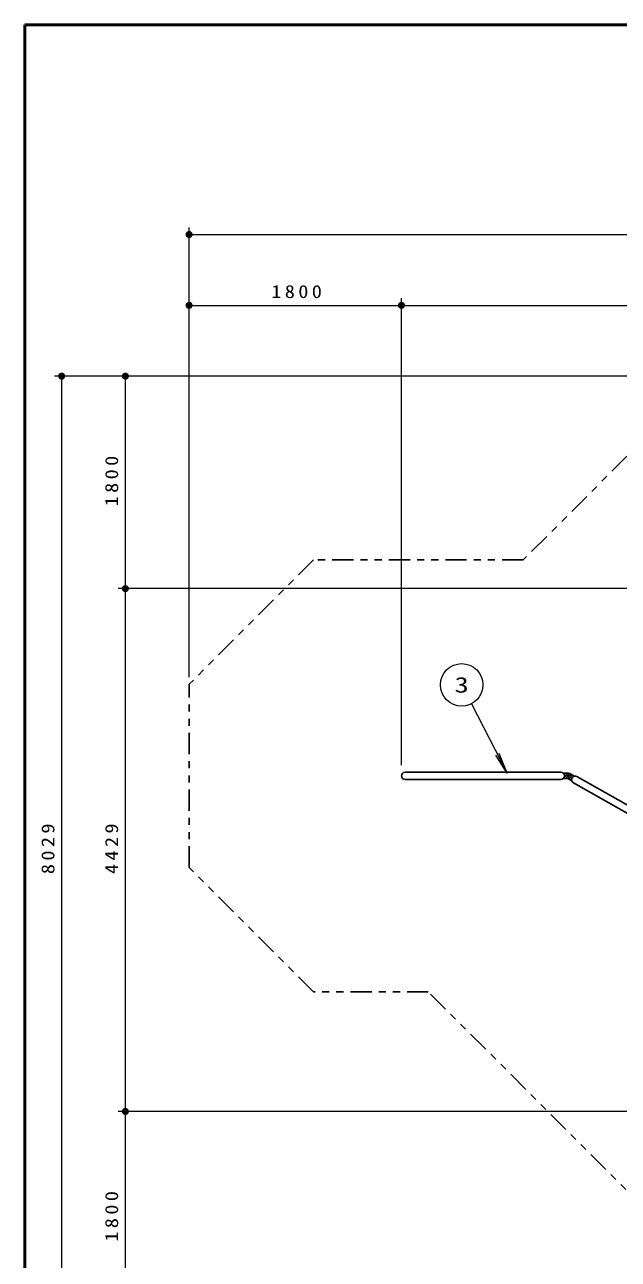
# Model space of a CAD drawing. Units: millimetres on the paper, scale 1:60. Extents: x -385 to 0, y -594 to 267.
# Drawn here: x -385 to -301.1, y 92.7 to 267 of the extents above; entities that cross this region are included whole.
import ezdxf
from ezdxf.enums import TextEntityAlignment as Align

# ---------------------------------------------------------------- set-up
doc = ezdxf.new("R2010")
doc.units = ezdxf.units.MM
doc.linetypes.add('USER3', pattern=[8, 3, -1, 1, -1, 1, -1])
doc.layers.add('LY_1', color=7, linetype='Continuous', lineweight=25)
doc.styles.add('ＭＳ ゴシック', font='')
doc.styles.get('ＭＳ ゴシック').set_extended_font_data('MS Gothic')

# ---------------------------------------------------------------- blocks, each defined once
blk = doc.blocks.new('filled_dot')
at = {"color": 0, "linetype": 'Continuous', "lineweight": -2, "const_width": 1.25}
blk.add_lwpolyline([(-0.625, 0, 1), (0.625, 0, 1)], format="xyb", close=True, dxfattribs=at)

msp = doc.modelspace()

# ---------------------------------------------------------------- linework, layer by layer
at = {"layer": 'LY_1', "lineweight": 50}
for p, q in [((-385, 267), (-385, 0)), ((0, 267), (-385, 267))]:
    msp.add_line(p, q, dxfattribs=at)
at = {"layer": 'LY_1', "lineweight": 13}
for p, q in [((-361.773, 174.867), (-361.773, 238.372)), ((-361.773, 237.372), (-122.825, 237.372)), ((-331.773, 162.44), (-331.773, 228.372)), ((-361.773, 227.372), (-331.773, 227.372)), ((-331.773, 227.372), (-156.158, 227.372)), ((-289.631, 217.372), (-380.773, 217.372)), ((-379.773, 83.551), (-379.773, 217.372)), ((-370.773, 187.372), (-370.773, 217.372)), ((-229.641, 187.372), (-371.773, 187.372)), ((-370.773, 113.551), (-370.773, 187.372)), ((-321.892, 171.121), (-316.821, 161.317)), ((-316.821, 161.317), (-317.961, 164.092)), ((-316.821, 161.317), (-318.426, 163.852)), ((-239.726, 113.551), (-371.773, 113.551)), ((-370.773, 83.551), (-370.773, 113.551))]:
    msp.add_line(p, q, dxfattribs=at)
at = {"layer": 'LY_1', "linetype": 'USER3'}
for p, q in [((-288.631, 217.372), (-314.564, 191.44)), ((-344.2, 191.44), (-361.773, 173.867)), ((-314.564, 191.44), (-344.2, 191.44)), ((-361.773, 148.005), (-361.773, 173.867)), ((-344.2, 130.432), (-361.773, 148.005)), ((-327.978, 130.432), (-344.2, 130.432)), ((-297.249, 99.703), (-327.978, 130.432))]:
    msp.add_line(p, q, dxfattribs=at)
at = {"layer": 'LY_1'}
for p, q in [((-309.269, 161.44), (-331.269, 161.44)), ((-309.269, 160.432), (-331.269, 160.432)), ((-308.923, 161.303), (-308.186, 161.303)), ((-308.923, 160.569), (-308.186, 160.569)), ((-307.725, 160.253), (-308.367, 160.617)), ((-307.363, 160.891), (-308.005, 161.255)), ((-306.995, 160.84), (-287.859, 149.985)), ((-307.492, 159.963), (-288.357, 149.108))]:
    msp.add_line(p, q, dxfattribs=at)
at = {"layer": 'LY_1', "lineweight": 13}
msp.add_circle((-323.27, 173.786), 3, dxfattribs=at)
at = {"layer": 'LY_1'}
msp.add_circle((-308.186, 160.936), 0.125, dxfattribs=at)
for centre, radius, start, end in [((-331.269, 160.936), 0.504, 90, 270), ((-309.269, 160.936), 0.504, 270, 90), ((-308.186, 160.936), 0.367, 270, 240.43431), ((-307.243, 160.401), 0.504, 60.43431, 240.43431)]:
    msp.add_arc(centre, radius, start, end, dxfattribs=at)

# ---------------------------------------------------------------- block references
at = {"layer": 'LY_1', "lineweight": 13, "xscale": 0.4, "yscale": 0.4}
for p in [(-361.773, 237.372), (-361.773, 227.372), (-331.773, 227.372)]:
    msp.add_blockref('filled_dot', p, dxfattribs=at)
for p, rotation in [((-331.773, 227.372), 180), ((-379.773, 217.372), 270), ((-370.773, 217.372), 270), ((-370.773, 187.372), 90), ((-370.773, 187.372), 270), ((-370.773, 113.551), 90), ((-370.773, 113.551), 270)]:
    msp.add_blockref('filled_dot', p, dxfattribs=dict(at, rotation=rotation))

# ---------------------------------------------------------------- texts
at = {"layer": 'LY_1', "style": 'ＭＳ ゴシック', "width": 1.35}
msp.add_text('3', height=2.199, dxfattribs=at).set_placement((-323.27, 173.786), align=Align.MIDDLE_CENTER)
at = {"layer": 'LY_1', "insert": (-346.352, 228.372), "char_height": 1.833, "attachment_point": 8, "style": 'ＭＳ ゴシック'}
msp.add_mtext('\\T1.33;\\W1.15;1800', dxfattribs=at)
at = {"layer": 'LY_1', "char_height": 1.833, "attachment_point": 8, "rotation": 90, "style": 'ＭＳ ゴシック'}
for s, insert in [('\\T1.33;\\W1.15;1800', (-371.773, 202.794)), ('\\T1.33;\\W1.15;8029', (-380.773, 150.871)), ('\\T1.33;\\W1.15;4429', (-371.773, 150.879)), ('\\T1.33;\\W1.15;1800', (-371.773, 98.972))]:
    msp.add_mtext(s, dxfattribs=dict(at, insert=insert))

doc.saveas('drawing.dxf')
